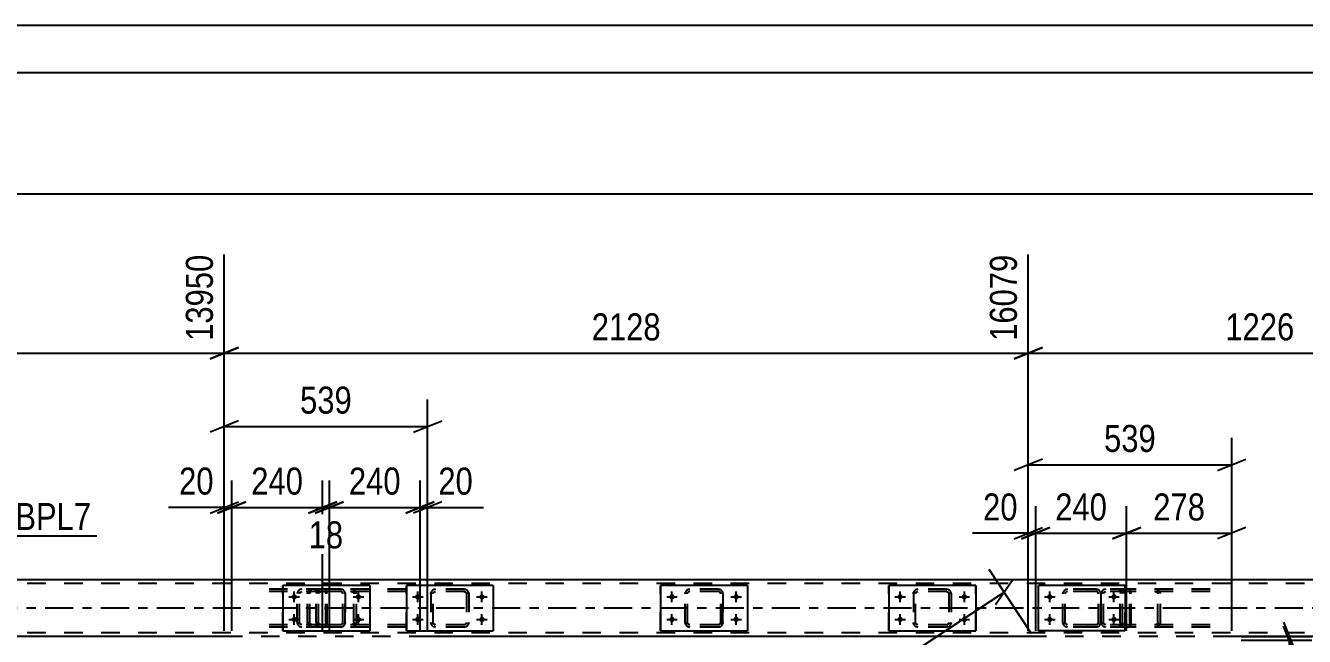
# Model space of a CAD drawing. Header units: millimetres. Extents: x -815 to 374, y -743 to 98.
# Drawn here: x -234.6 to -99.2, y 33.4 to 98.1 of the extents above; entities that cross this region are included whole.
import ezdxf

# ---------------------------------------------------------------- set-up
doc = ezdxf.new("R2010")
doc.units = ezdxf.units.MM
doc.linetypes.add('DXK_LINE_DOT2', pattern=[3.9198, 1.9599, -1.9599])
doc.linetypes.add('DXK_LINE_DOT3', pattern=[5.9187, 2.979, -0.9799, 0.9799, -0.9799])
doc.styles.add('Arial Narrow', font='ARIALN.TTF', dxfattribs={"height": 0.2})

# ---------------------------------------------------------------- blocks, each defined once
blk = doc.blocks.new('Unknown-232933173-1133')
at = {"color": 5, "linetype": 'Continuous'}
for p, q in [((374.47, 98.15), (-814.53, 98.15)), ((369.47, 93.15), (-809.53, 93.15))]:
    blk.add_line(p, q, dxfattribs=at)
blk = doc.blocks.new('Part-232933173-4790 - 4786')
at = {"color": 7, "linetype": 'DXK_LINE_DOT2'}
for p, q in [((-203.76, 38.13), (-203.8, 37.94)), ((-203.8, 34.9), (-203.8, 37.94)), ((-203.54, 37.94), (-203.52, 38.03)), ((-203.54, 34.9), (-203.54, 37.94)), ((-203.52, 38.03), (-203.47, 38.11)), ((-203.29, 38.42), (-203.48, 38.38)), ((-203.47, 38.11), (-203.38, 38.16)), ((-203.38, 38.16), (-203.29, 38.18)), ((-194.27, 38.42), (-203.29, 38.42)), ((-194.27, 38.18), (-203.29, 38.18)), ((-199.85, 38.38), (-200.05, 38.42)), ((-200.05, 38.18), (-199.95, 38.16)), ((-199.95, 38.16), (-199.87, 38.11)), ((-199.87, 38.11), (-199.81, 38.03)), ((-199.81, 38.03), (-199.79, 37.94)), ((-199.79, 34.9), (-199.79, 37.94)), ((-199.54, 37.94), (-199.58, 38.13)), ((-199.54, 34.9), (-199.54, 37.94)), ((-203.8, 34.9), (-203.76, 34.72)), ((-203.52, 34.81), (-203.54, 34.9)), ((-203.47, 34.73), (-203.52, 34.81)), ((-203.48, 34.46), (-203.29, 34.42)), ((-203.38, 34.68), (-203.47, 34.73)), ((-203.29, 34.66), (-203.38, 34.68)), ((-194.27, 34.66), (-203.29, 34.66)), ((-194.27, 34.42), (-203.29, 34.42)), ((-199.95, 34.68), (-200.05, 34.66)), ((-200.05, 34.42), (-199.85, 34.46)), ((-199.87, 34.73), (-199.95, 34.68)), ((-199.81, 34.81), (-199.87, 34.73)), ((-199.79, 34.9), (-199.81, 34.81)), ((-199.58, 34.72), (-199.54, 34.9))]:
    blk.add_line(p, q, dxfattribs=at)
for centre, start, end in [((-203.3, 37.92), 110.7583, 155.68), ((-200.03, 37.92), 24.32, 69.2417), ((-203.3, 34.92), 204.32, 249.2417), ((-200.03, 34.92), 290.7583, 335.68)]:
    blk.add_arc(centre, 0.496, start, end, dxfattribs=at)
blk = doc.blocks.new('Part-232933173-46345 - 4786')
at = {"color": 7, "linetype": 'DXK_LINE_DOT2'}
for p, q in [((-124.72, 37.94), (-124.69, 38.13)), ((-124.69, 38.13), (-124.72, 37.94)), ((-124.72, 34.9), (-124.72, 37.94)), ((-124.72, 37.94), (-124.72, 37.94)), ((-124.72, 34.9), (-124.72, 37.94)), ((-124.48, 37.94), (-124.46, 38.03)), ((-124.48, 37.94), (-124.46, 38.03)), ((-124.48, 34.9), (-124.48, 37.94)), ((-124.48, 37.94), (-124.48, 37.94)), ((-124.48, 34.9), (-124.48, 37.94)), ((-124.46, 38.03), (-124.41, 38.11)), ((-124.43, 38.38), (-124.24, 38.42)), ((-124.24, 38.42), (-124.43, 38.38)), ((-124.33, 38.16), (-124.41, 38.11)), ((-124.24, 38.18), (-124.33, 38.16)), ((-121.2, 38.42), (-124.24, 38.42)), ((-121.2, 38.18), (-124.24, 38.18)), ((-121.2, 38.42), (-121.02, 38.38)), ((-121.02, 38.38), (-121.2, 38.42)), ((-121.11, 38.16), (-121.2, 38.18)), ((-121.03, 38.11), (-121.11, 38.16)), ((-120.98, 38.03), (-121.03, 38.11)), ((-120.96, 37.94), (-120.98, 38.03)), ((-120.96, 37.94), (-120.98, 38.03)), ((-120.96, 34.9), (-120.96, 37.94)), ((-120.96, 37.94), (-120.96, 37.94)), ((-120.96, 34.9), (-120.96, 37.94)), ((-120.76, 38.13), (-120.72, 37.94)), ((-120.72, 37.94), (-120.76, 38.13)), ((-120.72, 34.9), (-120.72, 37.94)), ((-120.72, 37.94), (-120.72, 37.94)), ((-120.72, 37.94), (-120.72, 34.9)), ((-124.72, 34.9), (-124.72, 34.9)), ((-124.69, 34.72), (-124.72, 34.9)), ((-124.72, 34.9), (-124.69, 34.72)), ((-124.48, 34.9), (-124.48, 34.9)), ((-124.46, 34.81), (-124.48, 34.9)), ((-124.46, 34.81), (-124.48, 34.9)), ((-124.41, 34.73), (-124.46, 34.81)), ((-124.24, 34.42), (-124.43, 34.46)), ((-124.43, 34.46), (-124.24, 34.42)), ((-124.33, 34.68), (-124.41, 34.73)), ((-124.24, 34.66), (-124.33, 34.68)), ((-121.2, 34.66), (-124.24, 34.66)), ((-121.2, 34.42), (-124.24, 34.42)), ((-121.11, 34.68), (-121.2, 34.66)), ((-121.02, 34.46), (-121.2, 34.42)), ((-121.2, 34.42), (-121.02, 34.46)), ((-121.03, 34.73), (-121.11, 34.68)), ((-120.98, 34.81), (-121.03, 34.73)), ((-120.98, 34.81), (-120.96, 34.9)), ((-120.98, 34.81), (-120.96, 34.9)), ((-120.96, 34.9), (-120.96, 34.9)), ((-120.72, 34.9), (-120.76, 34.72)), ((-120.76, 34.72), (-120.72, 34.9)), ((-120.72, 34.9), (-120.72, 34.9))]:
    blk.add_line(p, q, dxfattribs=at)
at = {"color": 7, "linetype": 'DXK_LINE_DOT3'}
blk.add_line((-122.72, 36.42), (-122.72, 36.42), dxfattribs=at)
at = {"color": 7, "linetype": 'DXK_LINE_DOT2'}
for centre, start, end in [((-124.24, 37.94), 112.5, 157.5), ((-124.24, 37.94), 112.5, 157.5), ((-121.2, 37.94), 22.5, 67.5), ((-121.2, 37.94), 22.5, 67.5), ((-124.24, 34.9), 202.5, 247.5), ((-124.24, 34.9), 202.5, 247.5), ((-121.2, 34.9), 292.5, 337.5), ((-121.2, 34.9), 292.5, 337.5)]:
    blk.add_arc(centre, 0.48, start, end, dxfattribs=at)
blk = doc.blocks.new('Part-232933173-4788 - 4786')
at = {"color": 7, "linetype": 'DXK_LINE_DOT2'}
for p, q in [((-118.62, 38.13), (-118.66, 37.94)), ((-118.66, 34.9), (-118.66, 37.94)), ((-118.41, 37.94), (-118.39, 38.03)), ((-118.41, 34.9), (-118.41, 37.94)), ((-118.39, 38.03), (-118.33, 38.11)), ((-118.15, 38.42), (-118.35, 38.38)), ((-118.33, 38.11), (-118.25, 38.16)), ((-118.25, 38.16), (-118.15, 38.18)), ((-109.14, 38.42), (-118.15, 38.42)), ((-109.14, 38.18), (-118.15, 38.18)), ((-114.72, 38.38), (-114.92, 38.42)), ((-114.92, 38.18), (-114.82, 38.16)), ((-114.82, 38.16), (-114.74, 38.11)), ((-114.74, 38.11), (-114.68, 38.03)), ((-114.68, 38.03), (-114.66, 37.94)), ((-114.66, 34.9), (-114.66, 37.94)), ((-114.41, 37.94), (-114.44, 38.13)), ((-114.41, 34.9), (-114.41, 37.94)), ((-118.66, 34.9), (-118.62, 34.72)), ((-118.39, 34.81), (-118.41, 34.9)), ((-118.33, 34.73), (-118.39, 34.81)), ((-118.35, 34.46), (-118.15, 34.42)), ((-118.25, 34.68), (-118.33, 34.73)), ((-118.15, 34.66), (-118.25, 34.68)), ((-109.14, 34.66), (-118.15, 34.66)), ((-109.14, 34.42), (-118.15, 34.42)), ((-114.82, 34.68), (-114.92, 34.66)), ((-114.92, 34.42), (-114.72, 34.46)), ((-114.74, 34.73), (-114.82, 34.68)), ((-114.68, 34.81), (-114.74, 34.73)), ((-114.66, 34.9), (-114.68, 34.81)), ((-114.44, 34.72), (-114.41, 34.9))]:
    blk.add_line(p, q, dxfattribs=at)
for centre, start, end in [((-118.17, 37.92), 110.7583, 155.68), ((-114.9, 37.92), 24.32, 69.2417), ((-118.17, 34.92), 204.32, 249.2417), ((-114.9, 34.92), 290.7583, 335.68)]:
    blk.add_arc(centre, 0.496, start, end, dxfattribs=at)
blk = doc.blocks.new('Part-232933173-4789 - 4786')
at = {"color": 7, "linetype": 'DXK_LINE_DOT2'}
for p, q in [((-117.76, 38.42), (-125.21, 38.42)), ((-117.76, 38.18), (-125.21, 38.18)), ((-120.64, 38.13), (-120.67, 37.94)), ((-120.67, 34.9), (-120.67, 37.94)), ((-120.42, 37.94), (-120.4, 38.03)), ((-120.42, 34.9), (-120.42, 37.94)), ((-120.4, 38.03), (-120.35, 38.11)), ((-120.17, 38.42), (-120.36, 38.38)), ((-120.35, 38.11), (-120.27, 38.16)), ((-120.27, 38.16), (-120.17, 38.18)), ((-118.66, 38.18), (-118.66, 38.42)), ((-117.66, 38.38), (-117.76, 38.42)), ((-117.76, 38.18), (-117.71, 38.16)), ((-117.71, 38.16), (-117.67, 38.11)), ((-117.67, 38.11), (-117.64, 38.03)), ((-117.57, 38.28), (-117.66, 38.38)), ((-117.64, 38.03), (-117.63, 37.94)), ((-117.63, 34.9), (-117.63, 37.94)), ((-117.52, 38.13), (-117.57, 38.28)), ((-117.49, 37.94), (-117.52, 38.13)), ((-117.49, 34.9), (-117.49, 37.94)), ((-117.76, 34.66), (-125.21, 34.66)), ((-117.76, 34.42), (-125.21, 34.42)), ((-120.67, 34.9), (-120.64, 34.72)), ((-120.4, 34.81), (-120.42, 34.9)), ((-120.35, 34.73), (-120.4, 34.81)), ((-120.36, 34.46), (-120.17, 34.42)), ((-120.27, 34.68), (-120.35, 34.73)), ((-120.17, 34.66), (-120.27, 34.68)), ((-118.66, 34.42), (-118.66, 34.66)), ((-117.71, 34.68), (-117.76, 34.66)), ((-117.76, 34.42), (-117.66, 34.46)), ((-117.67, 34.73), (-117.71, 34.68)), ((-117.64, 34.81), (-117.67, 34.73)), ((-117.66, 34.46), (-117.57, 34.56)), ((-117.63, 34.9), (-117.64, 34.81)), ((-117.57, 34.56), (-117.52, 34.72)), ((-117.52, 34.72), (-117.49, 34.9))]:
    blk.add_line(p, q, dxfattribs=at)
for centre, start, end in [((-120.19, 37.93), 111.1513, 156.1049), ((-120.19, 34.92), 203.8951, 248.8487)]:
    blk.add_arc(centre, 0.492, start, end, dxfattribs=at)
blk = doc.blocks.new('Part-232933173-4791 - 4786')
at = {"color": 7, "linetype": 'DXK_LINE_DOT2'}
for p, q in [((-202.9, 38.42), (-210.34, 38.42)), ((-202.9, 38.18), (-210.34, 38.18)), ((-205.77, 38.13), (-205.81, 37.94)), ((-205.81, 34.9), (-205.81, 37.94)), ((-205.56, 37.94), (-205.54, 38.03)), ((-205.56, 34.9), (-205.56, 37.94)), ((-205.54, 38.03), (-205.48, 38.11)), ((-205.31, 38.42), (-205.5, 38.38)), ((-205.48, 38.11), (-205.4, 38.16)), ((-205.4, 38.16), (-205.31, 38.18)), ((-203.8, 38.18), (-203.8, 38.42)), ((-202.8, 38.38), (-202.9, 38.42)), ((-202.9, 38.18), (-202.85, 38.16)), ((-202.85, 38.16), (-202.8, 38.11)), ((-202.71, 38.28), (-202.8, 38.38)), ((-202.8, 38.11), (-202.77, 38.03)), ((-202.77, 38.03), (-202.76, 37.94)), ((-202.76, 34.9), (-202.76, 37.94)), ((-202.65, 38.13), (-202.71, 38.28)), ((-202.63, 37.94), (-202.65, 38.13)), ((-202.63, 34.9), (-202.63, 37.94)), ((-202.9, 34.66), (-210.34, 34.66)), ((-202.9, 34.42), (-210.34, 34.42)), ((-205.81, 34.9), (-205.77, 34.72)), ((-205.54, 34.81), (-205.56, 34.9)), ((-205.48, 34.73), (-205.54, 34.81)), ((-205.5, 34.46), (-205.31, 34.42)), ((-205.4, 34.68), (-205.48, 34.73)), ((-205.31, 34.66), (-205.4, 34.68)), ((-203.8, 34.42), (-203.8, 34.66)), ((-202.85, 34.68), (-202.9, 34.66)), ((-202.9, 34.42), (-202.8, 34.46)), ((-202.8, 34.73), (-202.85, 34.68)), ((-202.77, 34.81), (-202.8, 34.73)), ((-202.8, 34.46), (-202.71, 34.56)), ((-202.76, 34.9), (-202.77, 34.81)), ((-202.71, 34.56), (-202.65, 34.72)), ((-202.65, 34.72), (-202.63, 34.9))]:
    blk.add_line(p, q, dxfattribs=at)
for centre, start, end in [((-205.32, 37.93), 111.1513, 156.1049), ((-205.32, 34.92), 203.8951, 248.8487)]:
    blk.add_arc(centre, 0.492, start, end, dxfattribs=at)
blk = doc.blocks.new('Part-232933173-46349 - 4786')
at = {"color": 7, "linetype": 'DXK_LINE_DOT2'}
for p, q in [((-164.72, 37.94), (-164.69, 38.13)), ((-164.69, 38.13), (-164.72, 37.94)), ((-164.72, 34.9), (-164.72, 37.94)), ((-164.72, 37.94), (-164.72, 37.94)), ((-164.72, 34.9), (-164.72, 37.94)), ((-164.48, 37.94), (-164.46, 38.03)), ((-164.48, 37.94), (-164.46, 38.03)), ((-164.48, 34.9), (-164.48, 37.94)), ((-164.48, 37.94), (-164.48, 37.94)), ((-164.48, 34.9), (-164.48, 37.94)), ((-164.46, 38.03), (-164.41, 38.11)), ((-164.43, 38.38), (-164.24, 38.42)), ((-164.24, 38.42), (-164.43, 38.38)), ((-164.33, 38.16), (-164.41, 38.11)), ((-164.24, 38.18), (-164.33, 38.16)), ((-161.2, 38.42), (-164.24, 38.42)), ((-161.2, 38.18), (-164.24, 38.18)), ((-161.2, 38.42), (-161.02, 38.38)), ((-161.02, 38.38), (-161.2, 38.42)), ((-161.11, 38.16), (-161.2, 38.18)), ((-161.03, 38.11), (-161.11, 38.16)), ((-160.98, 38.03), (-161.03, 38.11)), ((-160.96, 37.94), (-160.98, 38.03)), ((-160.96, 37.94), (-160.98, 38.03)), ((-160.96, 34.9), (-160.96, 37.94)), ((-160.96, 37.94), (-160.96, 37.94)), ((-160.96, 34.9), (-160.96, 37.94)), ((-160.76, 38.13), (-160.72, 37.94)), ((-160.72, 37.94), (-160.76, 38.13)), ((-160.72, 34.9), (-160.72, 37.94)), ((-160.72, 37.94), (-160.72, 37.94)), ((-160.72, 37.94), (-160.72, 34.9)), ((-164.72, 34.9), (-164.72, 34.9)), ((-164.69, 34.72), (-164.72, 34.9)), ((-164.72, 34.9), (-164.69, 34.72)), ((-164.48, 34.9), (-164.48, 34.9)), ((-164.46, 34.81), (-164.48, 34.9)), ((-164.46, 34.81), (-164.48, 34.9)), ((-164.41, 34.73), (-164.46, 34.81)), ((-164.24, 34.42), (-164.43, 34.46)), ((-164.43, 34.46), (-164.24, 34.42)), ((-164.33, 34.68), (-164.41, 34.73)), ((-164.24, 34.66), (-164.33, 34.68)), ((-161.2, 34.66), (-164.24, 34.66)), ((-161.2, 34.42), (-164.24, 34.42)), ((-161.11, 34.68), (-161.2, 34.66)), ((-161.02, 34.46), (-161.2, 34.42)), ((-161.2, 34.42), (-161.02, 34.46)), ((-161.03, 34.73), (-161.11, 34.68)), ((-160.98, 34.81), (-161.03, 34.73)), ((-160.98, 34.81), (-160.96, 34.9)), ((-160.98, 34.81), (-160.96, 34.9)), ((-160.96, 34.9), (-160.96, 34.9)), ((-160.72, 34.9), (-160.76, 34.72)), ((-160.76, 34.72), (-160.72, 34.9)), ((-160.72, 34.9), (-160.72, 34.9))]:
    blk.add_line(p, q, dxfattribs=at)
at = {"color": 7, "linetype": 'DXK_LINE_DOT3'}
blk.add_line((-162.72, 36.42), (-162.72, 36.42), dxfattribs=at)
at = {"color": 7, "linetype": 'DXK_LINE_DOT2'}
for centre, start, end in [((-164.24, 37.94), 112.5, 157.5), ((-164.24, 37.94), 112.5, 157.5), ((-161.2, 37.94), 22.5, 67.5), ((-161.2, 37.94), 22.5, 67.5), ((-164.24, 34.9), 202.5, 247.5), ((-164.24, 34.9), 202.5, 247.5), ((-161.2, 34.9), 292.5, 337.5), ((-161.2, 34.9), 292.5, 337.5)]:
    blk.add_arc(centre, 0.48, start, end, dxfattribs=at)
blk = doc.blocks.new('Part-232933173-46353 - 4786')
at = {"color": 7, "linetype": 'DXK_LINE_DOT2'}
for p, q in [((-204.72, 37.94), (-204.69, 38.13)), ((-204.69, 38.13), (-204.72, 37.94)), ((-204.72, 34.9), (-204.72, 37.94)), ((-204.72, 37.94), (-204.72, 37.94)), ((-204.72, 34.9), (-204.72, 37.94)), ((-204.48, 37.94), (-204.46, 38.03)), ((-204.48, 37.94), (-204.46, 38.03)), ((-204.48, 34.9), (-204.48, 37.94)), ((-204.48, 37.94), (-204.48, 37.94)), ((-204.48, 34.9), (-204.48, 37.94)), ((-204.46, 38.03), (-204.41, 38.11)), ((-204.43, 38.38), (-204.24, 38.42)), ((-204.24, 38.42), (-204.43, 38.38)), ((-204.33, 38.16), (-204.41, 38.11)), ((-204.24, 38.18), (-204.33, 38.16)), ((-201.2, 38.42), (-204.24, 38.42)), ((-201.2, 38.18), (-204.24, 38.18)), ((-201.2, 38.42), (-201.02, 38.38)), ((-201.02, 38.38), (-201.2, 38.42)), ((-201.11, 38.16), (-201.2, 38.18)), ((-201.03, 38.11), (-201.11, 38.16)), ((-200.98, 38.03), (-201.03, 38.11)), ((-200.96, 37.94), (-200.98, 38.03)), ((-200.96, 37.94), (-200.98, 38.03)), ((-200.96, 34.9), (-200.96, 37.94)), ((-200.96, 37.94), (-200.96, 37.94)), ((-200.96, 34.9), (-200.96, 37.94)), ((-200.76, 38.13), (-200.72, 37.94)), ((-200.72, 37.94), (-200.76, 38.13)), ((-200.72, 34.9), (-200.72, 37.94)), ((-200.72, 37.94), (-200.72, 37.94)), ((-200.72, 37.94), (-200.72, 34.9)), ((-204.72, 34.9), (-204.72, 34.9)), ((-204.69, 34.72), (-204.72, 34.9)), ((-204.72, 34.9), (-204.69, 34.72)), ((-204.48, 34.9), (-204.48, 34.9)), ((-204.46, 34.81), (-204.48, 34.9)), ((-204.46, 34.81), (-204.48, 34.9)), ((-204.41, 34.73), (-204.46, 34.81)), ((-204.24, 34.42), (-204.43, 34.46)), ((-204.43, 34.46), (-204.24, 34.42)), ((-204.33, 34.68), (-204.41, 34.73)), ((-204.24, 34.66), (-204.33, 34.68)), ((-201.2, 34.66), (-204.24, 34.66)), ((-201.2, 34.42), (-204.24, 34.42)), ((-201.11, 34.68), (-201.2, 34.66)), ((-201.02, 34.46), (-201.2, 34.42)), ((-201.2, 34.42), (-201.02, 34.46)), ((-201.03, 34.73), (-201.11, 34.68)), ((-200.98, 34.81), (-201.03, 34.73)), ((-200.98, 34.81), (-200.96, 34.9)), ((-200.98, 34.81), (-200.96, 34.9)), ((-200.96, 34.9), (-200.96, 34.9)), ((-200.72, 34.9), (-200.76, 34.72)), ((-200.76, 34.72), (-200.72, 34.9)), ((-200.72, 34.9), (-200.72, 34.9))]:
    blk.add_line(p, q, dxfattribs=at)
at = {"color": 7, "linetype": 'DXK_LINE_DOT3'}
blk.add_line((-202.72, 36.42), (-202.72, 36.42), dxfattribs=at)
at = {"color": 7, "linetype": 'DXK_LINE_DOT2'}
for centre, start, end in [((-204.24, 37.94), 112.5, 157.5), ((-204.24, 37.94), 112.5, 157.5), ((-201.2, 37.94), 22.5, 67.5), ((-201.2, 37.94), 22.5, 67.5), ((-204.24, 34.9), 202.5, 247.5), ((-204.24, 34.9), 202.5, 247.5), ((-201.2, 34.9), 292.5, 337.5), ((-201.2, 34.9), 292.5, 337.5)]:
    blk.add_arc(centre, 0.48, start, end, dxfattribs=at)
blk = doc.blocks.new('Part-232933173-4961 - 4786')
at = {"color": 2, "linetype": 'Continuous'}
for p, q in [((-79.64, 39.42), (-238.12, 39.42)), ((-213.53, 33.42), (-277.12, 33.42)), ((-128.4, 33.42), (-191.99, 33.42)), ((-79.64, 33.42), (-106.85, 33.42))]:
    blk.add_line(p, q, dxfattribs=at)
at = {"color": 7, "linetype": 'DXK_LINE_DOT2'}
for p, q in [((-75.64, 39.02), (-735.32, 39.02)), ((-75.64, 33.82), (-735.32, 33.82)), ((-191.99, 33.42), (-213.53, 33.42)), ((-106.85, 33.42), (-128.4, 33.42))]:
    blk.add_line(p, q, dxfattribs=at)
at = {"color": 7, "linetype": 'DXK_LINE_DOT3'}
blk.add_line((-75.64, 36.42), (-735.32, 36.42), dxfattribs=at)
blk = doc.blocks.new('Part-232933173-46346 - 4786')
at = {"color": 2, "linetype": 'Continuous'}
for p, q in [((-118.12, 38.82), (-127.32, 38.82)), ((-127.32, 34.02), (-127.32, 38.82)), ((-118.12, 38.82), (-118.12, 34.02)), ((-118.12, 34.02), (-127.32, 34.02))]:
    blk.add_line(p, q, dxfattribs=at)
at = {"color": 7, "linetype": 'DXK_LINE_DOT2'}
blk.add_line((-118.12, 34.02), (-118.12, 38.82), dxfattribs=at)
blk = doc.blocks.new('Part-232933173-46350 - 4786')
at = {"color": 2, "linetype": 'Continuous'}
for p, q in [((-158.12, 38.82), (-167.32, 38.82)), ((-167.32, 38.82), (-167.32, 34.02)), ((-158.12, 38.82), (-158.12, 34.02)), ((-167.32, 34.02), (-158.12, 34.02))]:
    blk.add_line(p, q, dxfattribs=at)
at = {"color": 7, "linetype": 'DXK_LINE_DOT2'}
blk.add_line((-167.32, 34.02), (-167.32, 38.82), dxfattribs=at)
blk = doc.blocks.new('Part-232933173-46354 - 4786')
at = {"color": 2, "linetype": 'Continuous'}
for p, q in [((-198.12, 38.82), (-207.32, 38.82)), ((-207.32, 38.82), (-207.32, 34.02)), ((-198.12, 38.82), (-198.12, 34.02)), ((-207.32, 34.02), (-198.12, 34.02))]:
    blk.add_line(p, q, dxfattribs=at)
at = {"color": 7, "linetype": 'DXK_LINE_DOT2'}
blk.add_line((-207.32, 34.02), (-207.32, 38.82), dxfattribs=at)
blk = doc.blocks.new('Part-232933173-46425 - 4786')
at = {"color": 7, "linetype": 'DXK_LINE_DOT2'}
for p, q in [((-191.64, 37.94), (-191.61, 38.13)), ((-191.61, 38.13), (-191.64, 37.94)), ((-191.64, 37.94), (-191.64, 34.9)), ((-191.4, 37.94), (-191.39, 38.03)), ((-191.4, 34.9), (-191.4, 37.94)), ((-191.39, 38.03), (-191.33, 38.11)), ((-191.35, 38.39), (-191.16, 38.42)), ((-191.16, 38.42), (-191.35, 38.39)), ((-191.33, 38.11), (-191.26, 38.16)), ((-191.26, 38.16), (-191.16, 38.18)), ((-188.12, 38.42), (-191.16, 38.42)), ((-188.12, 38.18), (-191.16, 38.18)), ((-188.12, 38.42), (-187.94, 38.39)), ((-187.94, 38.39), (-188.12, 38.42)), ((-188.12, 38.18), (-188.03, 38.16)), ((-188.03, 38.16), (-187.95, 38.11)), ((-187.95, 38.11), (-187.9, 38.03)), ((-187.9, 38.03), (-187.88, 37.94)), ((-187.88, 37.94), (-187.88, 34.9)), ((-187.68, 38.13), (-187.64, 37.94)), ((-187.64, 37.94), (-187.68, 38.13)), ((-187.64, 37.94), (-187.64, 34.9)), ((-191.61, 34.72), (-191.64, 34.9)), ((-191.64, 34.9), (-191.61, 34.72)), ((-191.39, 34.81), (-191.4, 34.9)), ((-191.33, 34.73), (-191.39, 34.81)), ((-191.16, 34.42), (-191.35, 34.46)), ((-191.35, 34.46), (-191.16, 34.42)), ((-191.26, 34.68), (-191.33, 34.73)), ((-191.16, 34.66), (-191.26, 34.68)), ((-188.12, 34.66), (-191.16, 34.66)), ((-188.12, 34.42), (-191.16, 34.42)), ((-188.03, 34.68), (-188.12, 34.66)), ((-187.94, 34.46), (-188.12, 34.42)), ((-188.12, 34.42), (-187.94, 34.46)), ((-187.95, 34.73), (-188.03, 34.68)), ((-187.9, 34.81), (-187.95, 34.73)), ((-187.88, 34.9), (-187.9, 34.81)), ((-187.64, 34.9), (-187.68, 34.72)), ((-187.68, 34.72), (-187.64, 34.9))]:
    blk.add_line(p, q, dxfattribs=at)
at = {"color": 7, "linetype": 'DXK_LINE_DOT3'}
blk.add_line((-189.64, 36.42), (-189.64, 36.42), dxfattribs=at)
at = {"color": 7, "linetype": 'DXK_LINE_DOT2'}
for centre, start, end in [((-191.16, 37.94), 112.5, 157.5), ((-191.16, 37.94), 112.5, 157.5), ((-188.12, 37.94), 22.5, 67.5), ((-188.12, 37.94), 22.5, 67.5), ((-191.16, 34.9), 202.5, 247.5), ((-191.16, 34.9), 202.5, 247.5), ((-188.12, 34.9), 292.5, 337.5), ((-188.12, 34.9), 292.5, 337.5)]:
    blk.add_arc(centre, 0.48, start, end, dxfattribs=at)
blk = doc.blocks.new('Part-232933173-46426 - 4786')
at = {"color": 2, "linetype": 'Continuous'}
for p, q in [((-185.04, 38.82), (-194.24, 38.82)), ((-194.24, 38.82), (-194.24, 34.02)), ((-185.04, 38.82), (-185.04, 34.02)), ((-194.24, 34.02), (-185.04, 34.02))]:
    blk.add_line(p, q, dxfattribs=at)
at = {"color": 7, "linetype": 'DXK_LINE_DOT2'}
blk.add_line((-194.24, 34.02), (-194.24, 38.82), dxfattribs=at)
blk = doc.blocks.new('Part-232933173-46427 - 4786')
at = {"color": 7, "linetype": 'DXK_LINE_DOT2'}
for p, q in [((-140.56, 37.94), (-140.53, 38.13)), ((-140.53, 38.13), (-140.56, 37.94)), ((-140.56, 37.94), (-140.56, 34.9)), ((-140.32, 37.94), (-140.3, 38.03)), ((-140.32, 34.9), (-140.32, 37.94)), ((-140.3, 38.03), (-140.25, 38.11)), ((-140.27, 38.39), (-140.08, 38.42)), ((-140.08, 38.42), (-140.27, 38.39)), ((-140.25, 38.11), (-140.18, 38.16)), ((-140.18, 38.16), (-140.08, 38.18)), ((-137.04, 38.42), (-140.08, 38.42)), ((-137.04, 38.18), (-140.08, 38.18)), ((-137.04, 38.42), (-136.86, 38.39)), ((-136.86, 38.39), (-137.04, 38.42)), ((-137.04, 38.18), (-136.95, 38.16)), ((-136.95, 38.16), (-136.87, 38.11)), ((-136.87, 38.11), (-136.82, 38.03)), ((-136.82, 38.03), (-136.8, 37.94)), ((-136.8, 37.94), (-136.8, 34.9)), ((-136.6, 38.13), (-136.56, 37.94)), ((-136.56, 37.94), (-136.6, 38.13)), ((-136.56, 37.94), (-136.56, 34.9)), ((-140.53, 34.72), (-140.56, 34.9)), ((-140.56, 34.9), (-140.53, 34.72)), ((-140.3, 34.81), (-140.32, 34.9)), ((-140.25, 34.73), (-140.3, 34.81)), ((-140.08, 34.42), (-140.27, 34.46)), ((-140.27, 34.46), (-140.08, 34.42)), ((-140.18, 34.68), (-140.25, 34.73)), ((-140.08, 34.66), (-140.18, 34.68)), ((-137.04, 34.66), (-140.08, 34.66)), ((-137.04, 34.42), (-140.08, 34.42)), ((-136.95, 34.68), (-137.04, 34.66)), ((-136.86, 34.46), (-137.04, 34.42)), ((-137.04, 34.42), (-136.86, 34.46)), ((-136.87, 34.73), (-136.95, 34.68)), ((-136.82, 34.81), (-136.87, 34.73)), ((-136.8, 34.9), (-136.82, 34.81)), ((-136.56, 34.9), (-136.6, 34.72)), ((-136.6, 34.72), (-136.56, 34.9))]:
    blk.add_line(p, q, dxfattribs=at)
at = {"color": 7, "linetype": 'DXK_LINE_DOT3'}
blk.add_line((-138.56, 36.42), (-138.56, 36.42), dxfattribs=at)
at = {"color": 7, "linetype": 'DXK_LINE_DOT2'}
for centre, start, end in [((-140.08, 37.94), 112.5, 157.5), ((-140.08, 37.94), 112.5, 157.5), ((-137.04, 37.94), 22.5, 67.5), ((-137.04, 37.94), 22.5, 67.5), ((-140.08, 34.9), 202.5, 247.5), ((-140.08, 34.9), 202.5, 247.5), ((-137.04, 34.9), 292.5, 337.5), ((-137.04, 34.9), 292.5, 337.5)]:
    blk.add_arc(centre, 0.48, start, end, dxfattribs=at)
blk = doc.blocks.new('Part-232933173-46428 - 4786')
at = {"color": 2, "linetype": 'Continuous'}
for p, q in [((-133.96, 38.82), (-143.16, 38.82)), ((-143.16, 38.82), (-143.16, 34.02)), ((-133.96, 38.82), (-133.96, 34.02)), ((-143.16, 34.02), (-133.96, 34.02))]:
    blk.add_line(p, q, dxfattribs=at)
at = {"color": 7, "linetype": 'DXK_LINE_DOT2'}
for p, q in [((-143.16, 34.02), (-143.16, 38.82)), ((-133.96, 34.02), (-133.96, 38.82))]:
    blk.add_line(p, q, dxfattribs=at)
blk = doc.blocks.new('Bolt-232933173-46438 - 4786')
at = {"linetype": 'Continuous'}
for points in [[(-126.12, 37.9, -1), (-126.12, 37.34, -1)], [(-119.32, 37.9, -1), (-119.32, 37.34, -1)], [(-126.12, 35.5, -1), (-126.12, 34.94, -1)], [(-119.32, 35.5, -1), (-119.32, 34.94, -1)]]:
    blk.add_hatch(color=1, dxfattribs=at).paths.add_polyline_path(points)
at = {"color": 1, "linetype": 'Continuous'}
for p, q in [((-126.12, 37.06), (-126.12, 38.18)), ((-119.32, 37.06), (-119.32, 38.18)), ((-126.68, 37.62), (-125.56, 37.62)), ((-119.88, 37.62), (-118.76, 37.62)), ((-126.68, 35.22), (-125.56, 35.22)), ((-126.12, 34.66), (-126.12, 35.78)), ((-119.88, 35.22), (-118.76, 35.22)), ((-119.32, 34.66), (-119.32, 35.78))]:
    blk.add_line(p, q, dxfattribs=at)
blk = doc.blocks.new('Bolt-232933173-46440 - 4786')
at = {"linetype": 'Continuous'}
for points in [[(-166.12, 37.9, -1), (-166.12, 37.34, -1)], [(-159.32, 37.9, -1), (-159.32, 37.34, -1)], [(-166.12, 35.5, -1), (-166.12, 34.94, -1)], [(-159.32, 35.5, -1), (-159.32, 34.94, -1)]]:
    blk.add_hatch(color=1, dxfattribs=at).paths.add_polyline_path(points)
at = {"color": 1, "linetype": 'Continuous'}
for p, q in [((-166.12, 37.06), (-166.12, 38.18)), ((-159.32, 37.06), (-159.32, 38.18)), ((-166.68, 37.62), (-165.56, 37.62)), ((-159.88, 37.62), (-158.76, 37.62)), ((-166.68, 35.22), (-165.56, 35.22)), ((-166.12, 34.66), (-166.12, 35.78)), ((-159.88, 35.22), (-158.76, 35.22)), ((-159.32, 34.66), (-159.32, 35.78))]:
    blk.add_line(p, q, dxfattribs=at)
blk = doc.blocks.new('Bolt-232933173-46442 - 4786')
at = {"linetype": 'Continuous'}
for points in [[(-206.12, 37.9, -1), (-206.12, 37.34, -1)], [(-199.32, 37.9, -1), (-199.32, 37.34, -1)], [(-206.12, 35.5, -1), (-206.12, 34.94, -1)], [(-199.32, 35.5, -1), (-199.32, 34.94, -1)]]:
    blk.add_hatch(color=1, dxfattribs=at).paths.add_polyline_path(points)
at = {"color": 1, "linetype": 'Continuous'}
for p, q in [((-206.12, 37.06), (-206.12, 38.18)), ((-199.32, 37.06), (-199.32, 38.18)), ((-206.68, 37.62), (-205.56, 37.62)), ((-199.88, 37.62), (-198.76, 37.62)), ((-206.68, 35.22), (-205.56, 35.22)), ((-206.12, 34.66), (-206.12, 35.78)), ((-199.88, 35.22), (-198.76, 35.22)), ((-199.32, 34.66), (-199.32, 35.78))]:
    blk.add_line(p, q, dxfattribs=at)
blk = doc.blocks.new('Bolt-232933173-46474 - 4786')
at = {"linetype": 'Continuous'}
for points in [[(-193.04, 37.9, -1), (-193.04, 37.34, -1)], [(-186.24, 37.9, -1), (-186.24, 37.34, -1)], [(-193.04, 35.5, -1), (-193.04, 34.94, -1)], [(-186.24, 35.5, -1), (-186.24, 34.94, -1)]]:
    blk.add_hatch(color=1, dxfattribs=at).paths.add_polyline_path(points)
at = {"color": 1, "linetype": 'Continuous'}
for p, q in [((-193.04, 37.06), (-193.04, 38.18)), ((-186.24, 37.06), (-186.24, 38.18)), ((-193.6, 37.62), (-192.48, 37.62)), ((-186.8, 37.62), (-185.68, 37.62)), ((-193.6, 35.22), (-192.48, 35.22)), ((-193.04, 34.66), (-193.04, 35.78)), ((-186.8, 35.22), (-185.68, 35.22)), ((-186.24, 34.66), (-186.24, 35.78))]:
    blk.add_line(p, q, dxfattribs=at)
blk = doc.blocks.new('Bolt-232933173-46475 - 4786')
at = {"linetype": 'Continuous'}
for points in [[(-141.96, 37.9, -1), (-141.96, 37.34, -1)], [(-135.16, 37.9, -1), (-135.16, 37.34, -1)], [(-141.96, 35.5, -1), (-141.96, 34.94, -1)], [(-135.16, 35.5, -1), (-135.16, 34.94, -1)]]:
    blk.add_hatch(color=1, dxfattribs=at).paths.add_polyline_path(points)
at = {"color": 1, "linetype": 'Continuous'}
for p, q in [((-141.96, 37.06), (-141.96, 38.18)), ((-135.16, 37.06), (-135.16, 38.18)), ((-142.52, 37.62), (-141.4, 37.62)), ((-135.72, 37.62), (-134.6, 37.62)), ((-142.52, 35.22), (-141.4, 35.22)), ((-141.96, 34.66), (-141.96, 35.78)), ((-135.72, 35.22), (-134.6, 35.22)), ((-135.16, 34.66), (-135.16, 35.78))]:
    blk.add_line(p, q, dxfattribs=at)
blk = doc.blocks.new('StraightDimension-232933173-5785 - 4786')
at = {"color": 7, "linetype": 'Continuous'}
for p, q in [((-128.15, 33.86), (-132.52, 40.5)), ((-131.87, 36.79), (-130.03, 39.44)), ((-163.55, 16.68), (-130.95, 38.12)), ((-160.74, 12.42), (-165.11, 19.06)), ((-162.62, 18), (-164.47, 15.35))]:
    blk.add_line(p, q, dxfattribs=at)
at = {"color": 0}
blk.add_wipeout([(-144.87, 29.86), (-147.18, 33.37), (-152.76, 29.7), (-150.45, 26.19)], dxfattribs=at)
at = {"color": 3, "style": 'Arial Narrow'}
blk.add_text('975', height=2.863, rotation=33.3347, dxfattribs=at).set_placement((-150.28, 27.02))
blk = doc.blocks.new('StraightDimension-232933173-20579 - 4786')
at = {"color": 7, "linetype": 'Continuous'}
for p, q in [((-101.38, 34.92), (-100.18, 31.92)), ((-100.18, 31.52), (-101.38, 34.52)), ((-105.85, 33.42), (-98.38, 33.42)), ((-105.85, 33.02), (-98.38, 33.02)), ((-100.78, 33.02), (-100.78, 33.42)), ((-100.78, 33.02), (-100.78, 27.12)), ((-100.78, 33.02), (-100.78, 27.12))]:
    blk.add_line(p, q, dxfattribs=at)
at = {"color": 0}
blk.add_wipeout([(-101.53, 32.5), (-105.73, 32.5), (-105.73, 27.64), (-101.53, 27.64)], dxfattribs=at)
at = {"color": 3, "style": 'Arial Narrow'}
blk.add_text('10', height=2.863, rotation=90.0002, dxfattribs=at).set_placement((-102.13, 28.24))
blk = doc.blocks.new('StraightDimension-232933173-20536 - 4786')
at = {"color": 7, "linetype": 'Continuous'}
for p, q in [((-212.73, 34.02), (-212.73, 49.95)), ((-203.12, 34.02), (-203.12, 49.95)), ((-214.23, 46.5), (-211.23, 47.7)), ((-201.62, 47.7), (-204.62, 46.5)), ((-212.73, 47.1), (-203.12, 47.1))]:
    blk.add_line(p, q, dxfattribs=at)
at = {"color": 0}
blk.add_wipeout([(-204.59, 47.85), (-204.59, 52.05), (-211.27, 52.05), (-211.27, 47.85)], dxfattribs=at)
at = {"color": 3, "style": 'Arial Narrow'}
blk.add_text('240', height=2.863, dxfattribs=at).set_placement((-210.67, 48.45))
blk = doc.blocks.new('StraightDimension-232933173-6452 - 4786')
at = {"color": 7, "linetype": 'Continuous'}
for p, q in [((-128.4, 34.02), (-128.4, 47.21)), ((-127.6, 34.02), (-127.6, 47.21)), ((-129.9, 43.76), (-126.9, 44.96)), ((-126.1, 44.96), (-129.1, 43.76)), ((-128.4, 44.36), (-134.3, 44.36)), ((-128.4, 44.36), (-134.3, 44.36)), ((-128.4, 44.36), (-127.6, 44.36))]:
    blk.add_line(p, q, dxfattribs=at)
at = {"color": 0}
blk.add_wipeout([(-128.92, 45.11), (-128.92, 49.31), (-133.78, 49.31), (-133.78, 45.11)], dxfattribs=at)
at = {"color": 3, "style": 'Arial Narrow'}
blk.add_text('20', height=2.863, dxfattribs=at).set_placement((-133.18, 45.71))
blk = doc.blocks.new('StraightDimension-232933173-6526 - 4786')
at = {"color": 7, "linetype": 'Continuous'}
for p, q in [((-213.53, 34.02), (-213.53, 58.53)), ((-191.99, 34.02), (-191.99, 58.53)), ((-212.03, 56.28), (-215.03, 55.08)), ((-213.53, 55.68), (-191.99, 55.68)), ((-193.49, 55.08), (-190.49, 56.28))]:
    blk.add_line(p, q, dxfattribs=at)
at = {"color": 0}
blk.add_wipeout([(-199.42, 56.43), (-199.42, 60.63), (-206.1, 60.63), (-206.1, 56.43)], dxfattribs=at)
at = {"color": 3, "style": 'Arial Narrow'}
blk.add_text('539', height=2.863, dxfattribs=at).set_placement((-205.5, 57.03))
blk = doc.blocks.new('StraightDimension-232933173-6468 - 4786')
at = {"color": 7, "linetype": 'Continuous'}
for p, q in [((-117.99, 34.02), (-117.99, 47.21)), ((-106.85, 34.02), (-106.85, 47.21)), ((-119.49, 43.76), (-116.49, 44.96)), ((-105.35, 44.96), (-108.35, 43.76)), ((-117.99, 44.36), (-106.85, 44.36))]:
    blk.add_line(p, q, dxfattribs=at)
at = {"color": 0}
blk.add_wipeout([(-109.08, 45.11), (-109.08, 49.31), (-115.76, 49.31), (-115.76, 45.11)], dxfattribs=at)
at = {"color": 3, "style": 'Arial Narrow'}
blk.add_text('278', height=2.863, dxfattribs=at).set_placement((-115.16, 45.71))
blk = doc.blocks.new('StraightDimension-232933173-6441 - 4786')
at = {"color": 7, "linetype": 'Continuous'}
for p, q in [((-128.4, 34.02), (-128.4, 54.47)), ((-106.85, 34.02), (-106.85, 54.47)), ((-126.9, 52.22), (-129.9, 51.02)), ((-128.4, 51.62), (-106.85, 51.62)), ((-108.35, 51.02), (-105.35, 52.22))]:
    blk.add_line(p, q, dxfattribs=at)
at = {"color": 0}
blk.add_wipeout([(-114.28, 52.37), (-114.28, 56.57), (-120.97, 56.57), (-120.97, 52.37)], dxfattribs=at)
at = {"color": 3, "style": 'Arial Narrow'}
blk.add_text('539', height=2.863, dxfattribs=at).set_placement((-120.37, 52.97))
blk = doc.blocks.new('StraightDimension-232933173-36933 - 4786')
at = {"color": 7, "linetype": 'Continuous'}
for p, q in [((-128.4, 34.42), (-128.4, 73.88)), ((-79.34, 40.42), (-79.34, 73.88)), ((-126.9, 64.04), (-129.9, 62.84)), ((-80.84, 62.84), (-77.84, 64.04)), ((-128.4, 63.44), (-79.34, 63.44))]:
    blk.add_line(p, q, dxfattribs=at)
at = {"color": 0}
blk.add_wipeout([(-99.61, 64.19), (-99.61, 68.39), (-108.13, 68.39), (-108.13, 64.19)], dxfattribs=at)
at = {"color": 3, "style": 'Arial Narrow'}
blk.add_text('1226', height=2.863, dxfattribs=at).set_placement((-107.53, 64.79))
at = {"color": 0, "linetype": 'Continuous'}
blk.add_wipeout([(-79.94, 74.48), (-84.14, 74.48), (-84.14, 64.14), (-79.94, 64.14)], dxfattribs=at)
at = {"color": 3, "linetype": 'Continuous', "style": 'Arial Narrow'}
blk.add_text('17305', height=2.863, rotation=90.0002, dxfattribs=at).set_placement((-80.54, 64.74))
blk = doc.blocks.new('StraightDimension-232933173-20535 - 4786')
at = {"color": 7, "linetype": 'Continuous'}
for p, q in [((-203.12, 34.02), (-203.12, 49.5)), ((-202.39, 34.02), (-202.39, 49.5)), ((-204.62, 46.5), (-201.62, 47.7)), ((-200.89, 47.7), (-203.89, 46.5)), ((-203.12, 47.1), (-202.39, 47.1))]:
    blk.add_line(p, q, dxfattribs=at)
at = {"color": 0}
blk.add_wipeout([(-200.33, 42.15), (-200.33, 46.35), (-205.19, 46.35), (-205.19, 42.15)], dxfattribs=at)
at = {"color": 3, "style": 'Arial Narrow'}
blk.add_text('18', height=2.863, dxfattribs=at).set_placement((-204.59, 42.75))
blk = doc.blocks.new('StraightDimension-232933173-6460 - 4786')
at = {"color": 7, "linetype": 'Continuous'}
for p, q in [((-127.6, 34.02), (-127.6, 47.21)), ((-117.99, 34.02), (-117.99, 47.21)), ((-129.1, 43.76), (-126.1, 44.96)), ((-116.49, 44.96), (-119.49, 43.76)), ((-127.6, 44.36), (-117.99, 44.36))]:
    blk.add_line(p, q, dxfattribs=at)
at = {"color": 0}
blk.add_wipeout([(-119.45, 45.11), (-119.45, 49.31), (-126.14, 49.31), (-126.14, 45.11)], dxfattribs=at)
at = {"color": 3, "style": 'Arial Narrow'}
blk.add_text('240', height=2.863, dxfattribs=at).set_placement((-125.54, 45.71))
blk = doc.blocks.new('StraightDimension-232933173-20537 - 4786')
at = {"color": 7, "linetype": 'Continuous'}
for p, q in [((-213.53, 34.02), (-213.53, 49.95)), ((-212.73, 34.02), (-212.73, 49.95)), ((-215.03, 46.5), (-212.03, 47.7)), ((-211.23, 47.7), (-214.23, 46.5)), ((-213.53, 47.1), (-219.44, 47.1)), ((-213.53, 47.1), (-219.44, 47.1)), ((-213.53, 47.1), (-212.73, 47.1))]:
    blk.add_line(p, q, dxfattribs=at)
at = {"color": 0}
blk.add_wipeout([(-214.06, 47.85), (-214.06, 52.05), (-218.91, 52.05), (-218.91, 47.85)], dxfattribs=at)
at = {"color": 3, "style": 'Arial Narrow'}
blk.add_text('20', height=2.863, dxfattribs=at).set_placement((-218.31, 48.45))
blk = doc.blocks.new('StraightDimension-232933173-20533 - 4786')
at = {"color": 7, "linetype": 'Continuous'}
for p, q in [((-192.79, 34.02), (-192.79, 49.95)), ((-191.99, 34.02), (-191.99, 49.95)), ((-194.29, 46.5), (-191.29, 47.7)), ((-190.49, 47.7), (-193.49, 46.5)), ((-192.79, 47.1), (-191.99, 47.1)), ((-191.99, 47.1), (-186.08, 47.1)), ((-191.99, 47.1), (-186.08, 47.1))]:
    blk.add_line(p, q, dxfattribs=at)
at = {"color": 0}
blk.add_wipeout([(-186.61, 47.85), (-186.61, 52.05), (-191.46, 52.05), (-191.46, 47.85)], dxfattribs=at)
at = {"color": 3, "style": 'Arial Narrow'}
blk.add_text('20', height=2.863, dxfattribs=at).set_placement((-190.86, 48.45))
blk = doc.blocks.new('StraightDimension-232933173-20534 - 4786')
at = {"color": 7, "linetype": 'Continuous'}
for p, q in [((-202.39, 34.02), (-202.39, 49.95)), ((-192.79, 34.02), (-192.79, 49.95)), ((-203.89, 46.5), (-200.89, 47.7)), ((-191.29, 47.7), (-194.29, 46.5)), ((-202.39, 47.1), (-192.79, 47.1))]:
    blk.add_line(p, q, dxfattribs=at)
at = {"color": 0}
blk.add_wipeout([(-194.25, 47.85), (-194.25, 52.05), (-200.93, 52.05), (-200.93, 47.85)], dxfattribs=at)
at = {"color": 3, "style": 'Arial Narrow'}
blk.add_text('240', height=2.863, dxfattribs=at).set_placement((-200.33, 48.45))
blk = doc.blocks.new('StraightDimension-232933173-36934 - 4786')
at = {"color": 7, "linetype": 'Continuous'}
for p, q in [((-213.53, 34.42), (-213.53, 73.88)), ((-128.4, 34.42), (-128.4, 73.88)), ((-212.03, 64.04), (-215.03, 62.84)), ((-129.9, 62.84), (-126.9, 64.04)), ((-213.53, 63.44), (-128.4, 63.44))]:
    blk.add_line(p, q, dxfattribs=at)
at = {"color": 0}
blk.add_wipeout([(-166.71, 64.19), (-166.71, 68.39), (-175.22, 68.39), (-175.22, 64.19)], dxfattribs=at)
at = {"color": 3, "style": 'Arial Narrow'}
blk.add_text('2128', height=2.863, dxfattribs=at).set_placement((-174.62, 64.79))
at = {"color": 0, "linetype": 'Continuous'}
blk.add_wipeout([(-129, 74.48), (-133.2, 74.48), (-133.2, 64.14), (-129, 64.14)], dxfattribs=at)
at = {"color": 3, "linetype": 'Continuous', "style": 'Arial Narrow'}
blk.add_text('16079', height=2.863, rotation=90.0002, dxfattribs=at).set_placement((-129.6, 64.74))
blk = doc.blocks.new('StraightDimension-232933173-36935 - 4786')
at = {"color": 7, "linetype": 'Continuous'}
for p, q in [((-298.67, 34.42), (-298.67, 73.88)), ((-213.53, 34.42), (-213.53, 73.88)), ((-297.17, 64.04), (-300.17, 62.84)), ((-215.03, 62.84), (-212.03, 64.04)), ((-298.67, 63.44), (-213.53, 63.44))]:
    blk.add_line(p, q, dxfattribs=at)
at = {"color": 0}
blk.add_wipeout([(-251.84, 64.19), (-251.84, 68.39), (-260.36, 68.39), (-260.36, 64.19)], dxfattribs=at)
at = {"color": 3, "style": 'Arial Narrow'}
blk.add_text('2128', height=2.863, dxfattribs=at).set_placement((-259.76, 64.79))
at = {"color": 0, "linetype": 'Continuous'}
blk.add_wipeout([(-214.13, 74.48), (-218.33, 74.48), (-218.33, 64.14), (-214.13, 64.14)], dxfattribs=at)
at = {"color": 3, "linetype": 'Continuous', "style": 'Arial Narrow'}
blk.add_text('13950', height=2.863, rotation=90.0002, dxfattribs=at).set_placement((-214.73, 64.74))
blk = doc.blocks.new('StraightDimension-232933173-37116 - 4786')
at = {"color": 7, "linetype": 'Continuous'}
blk.add_line((-768.04, 80.31), (-79.34, 80.31), dxfattribs=at)
blk = doc.blocks.new('Mark-232933173-55763 - 4786')
at = {"color": 0}
blk.add_wipeout([(-227.61, 44.69), (-227.61, 47.69), (-235.65, 47.69), (-235.65, 44.69)], dxfattribs=at)
blk.add_wipeout([(-227.61, 44.69), (-227.61, 47.69), (-235.65, 47.69), (-235.65, 44.69)], dxfattribs=at)
at = {"color": 30, "linetype": 'Continuous'}
for p, q in [((-239.37, 41.76), (-236.25, 44.09)), ((-236.25, 44.09), (-227.01, 44.09))]:
    blk.add_line(p, q, dxfattribs=at)
at = {"color": 3, "style": 'Arial Narrow'}
blk.add_text('BPL7', height=2.863, dxfattribs=at).set_placement((-235.65, 44.69))

msp = doc.modelspace()

# ---------------------------------------------------------------- block references
for name in ['Unknown-232933173-1133', 'Part-232933173-4961 - 4786', 'Part-232933173-4791 - 4786', 'Part-232933173-46354 - 4786', 'Bolt-232933173-46442 - 4786', 'Part-232933173-46353 - 4786', 'Part-232933173-4790 - 4786', 'Part-232933173-46426 - 4786', 'Bolt-232933173-46474 - 4786', 'Part-232933173-46425 - 4786', 'Part-232933173-46350 - 4786', 'Bolt-232933173-46440 - 4786', 'Part-232933173-46349 - 4786', 'Part-232933173-46428 - 4786', 'Bolt-232933173-46475 - 4786', 'Part-232933173-46427 - 4786', 'Part-232933173-46346 - 4786', 'Bolt-232933173-46438 - 4786', 'Part-232933173-4789 - 4786', 'Part-232933173-46345 - 4786', 'Part-232933173-4788 - 4786']:
    msp.add_blockref(name, (0, 0))

# ---------------------------------------------------------------- next in the draw order: block references
for name in ['StraightDimension-232933173-20536 - 4786', 'StraightDimension-232933173-5785 - 4786', 'StraightDimension-232933173-20579 - 4786']:
    msp.add_blockref(name, (0, 0))

# ---------------------------------------------------------------- next in the draw order: block references
for name in ['StraightDimension-232933173-6526 - 4786', 'StraightDimension-232933173-6452 - 4786', 'StraightDimension-232933173-6468 - 4786']:
    msp.add_blockref(name, (0, 0))

# ---------------------------------------------------------------- next in the draw order: block references
for name in ['StraightDimension-232933173-6441 - 4786', 'StraightDimension-232933173-20537 - 4786', 'StraightDimension-232933173-20533 - 4786', 'StraightDimension-232933173-20535 - 4786']:
    msp.add_blockref(name, (0, 0))

# ---------------------------------------------------------------- next in the draw order: block references
for name in ['StraightDimension-232933173-36933 - 4786', 'StraightDimension-232933173-20534 - 4786']:
    msp.add_blockref(name, (0, 0))

# ---------------------------------------------------------------- next in the draw order: block references
msp.add_blockref('StraightDimension-232933173-6460 - 4786', (0, 0))

# ---------------------------------------------------------------- next in the draw order: block references
msp.add_blockref('StraightDimension-232933173-36934 - 4786', (0, 0))

# ---------------------------------------------------------------- next in the draw order: block references
msp.add_blockref('StraightDimension-232933173-36935 - 4786', (0, 0))

# ---------------------------------------------------------------- next in the draw order: block references
msp.add_blockref('StraightDimension-232933173-37116 - 4786', (0, 0))

# ---------------------------------------------------------------- next in the draw order: block references
msp.add_blockref('Mark-232933173-55763 - 4786', (0, 0))

doc.saveas('drawing.dxf')
